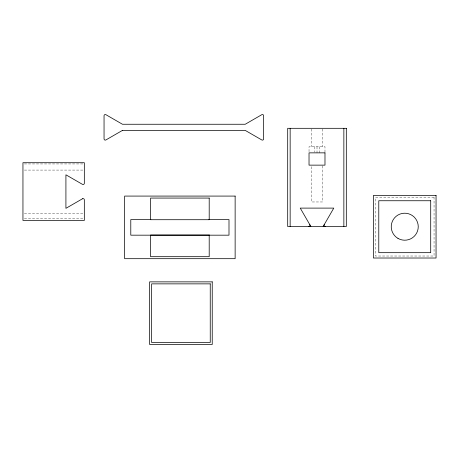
<?xml version="1.0" encoding="UTF-8"?>
<svg xmlns="http://www.w3.org/2000/svg" width="459" height="459" viewBox="0 0 459 459"><rect width="100%" height="100%" fill="white"/><g stroke="black" fill="none" stroke-linecap="round" stroke-linejoin="round"><path stroke-width="0.34" stroke-dasharray="2.29 1.72" d="M24.379 163.943L82.907 163.943M24.379 170.082L82.907 170.082M24.379 213.664L82.907 213.664M24.379 218.576L82.907 218.576M324.978 152.176L324.978 146.719L309.033 146.719L309.033 152.176M322.534 129.013L322.534 146.719M322.534 165.842L322.534 201.966L311.483 201.966L311.483 165.842M319.171 146.719L319.171 152.858M317.008 146.719L317.008 152.858M314.84 146.719L314.84 152.176M311.483 129.013L311.483 146.719M434.053 197.399L375.433 197.399L375.433 256.019L434.053 256.019L434.053 197.399"/><path stroke-width="0.69" d="M323.147 226.517L333.779 208.105L300.238 208.105L310.869 226.517M150.856 219.586L130.786 219.586L130.786 235.174L228.995 235.174L228.995 219.586L208.925 219.586M343.86 128.308L343.86 226.517M290.151 128.308L290.151 226.517M309.808 224.675A1.228 1.228 0 0 1 308.741 226.517M325.27 226.517A1.228 1.228 0 0 1 324.209 224.675M122.461 130.396L105.891 139.961A1.228 1.228 0 0 1 104.05 138.899L104.05 115.748A1.228 1.228 0 0 1 105.891 114.687L122.461 124.257L245.226 124.257L261.802 114.687A1.228 1.228 0 0 1 263.644 115.748L263.644 138.899A1.228 1.228 0 0 1 261.802 139.961L245.226 130.396L122.461 130.396M82.488 198.77L65.918 208.34L65.918 174.799L82.488 184.369A1.228 1.228 0 0 0 84.33 183.302L84.33 162.716L22.95 162.716L22.95 220.418L84.33 220.418L84.33 199.831A1.228 1.228 0 0 0 82.488 198.77M346.315 128.308L287.695 128.308L287.695 226.517L346.315 226.517L346.315 128.308M324.983 152.858L309.027 152.858L309.027 165.137L324.983 165.137L324.983 152.858M436.05 195.408L373.442 195.408L373.442 258.015L436.05 258.015L436.05 195.408M235.134 196.079L124.647 196.079L124.647 258.687L235.134 258.687L235.134 196.079M209.201 198.07L150.581 198.07L150.581 219.712L209.201 219.712L209.201 198.07M430.708 200.744L378.778 200.744L378.778 252.674L430.708 252.674L430.708 200.744M209.201 235.054L150.581 235.054L150.581 256.69L209.201 256.69L209.201 235.054M212.236 281.866L149.628 281.866L149.628 344.479L212.236 344.479L212.236 281.866M210.245 283.863L151.625 283.863L151.625 342.483L210.245 342.483L210.245 283.863M397.993 238.405A13.506 13.506 0 0 0 418.247 226.712A13.506 13.506 0 0 0 397.993 215.019A13.506 13.506 0 0 0 397.993 238.405"/></g></svg>
